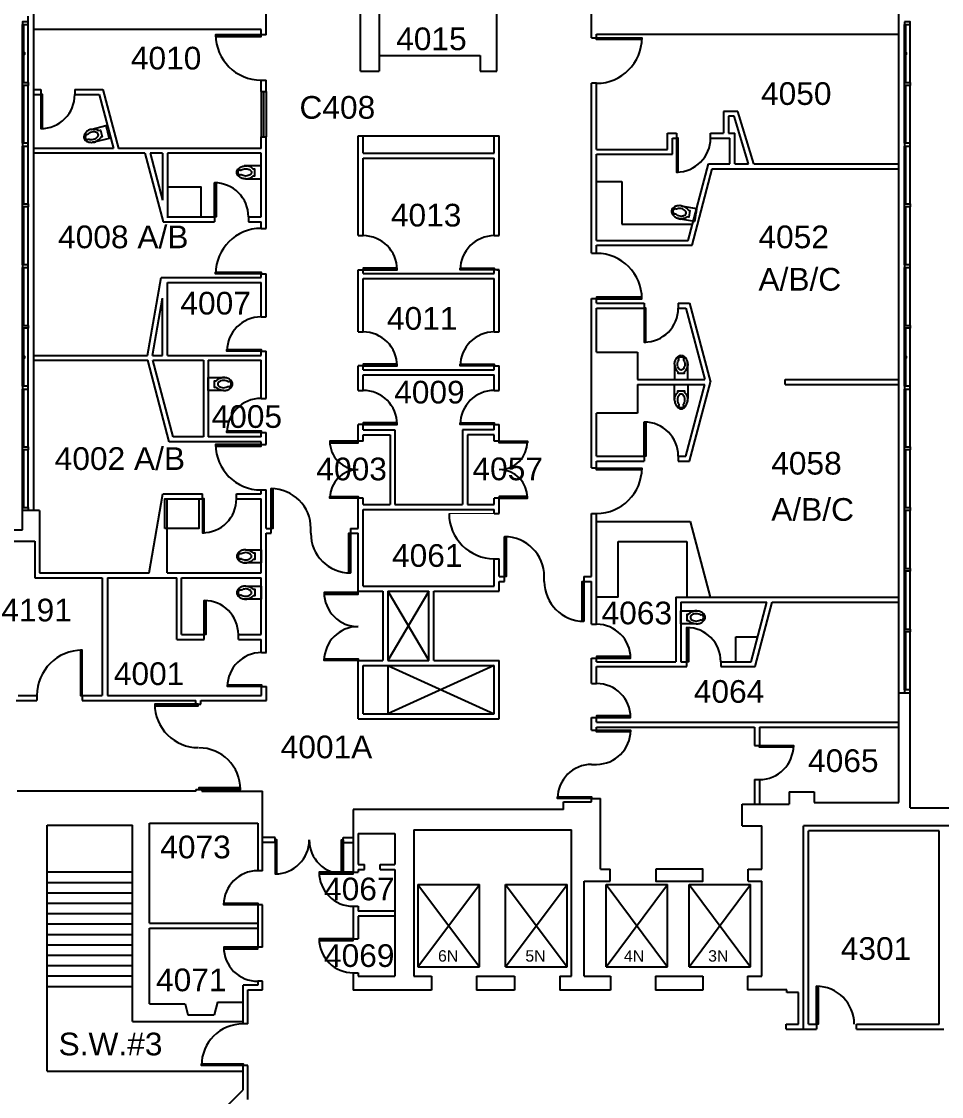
# Model space of a CAD drawing. Header units: inches. Extents: x -1050 to 5570, y -48 to 4302.
# Drawn here: x 2356 to 3330, y 2042 to 3179 of the extents above; entities that cross this region are included whole.
import ezdxf

# ---------------------------------------------------------------- set-up
doc = ezdxf.new("R2010")
doc.units = ezdxf.units.IN
doc.header["$LTSCALE"] = 98
doc.header["$MEASUREMENT"] = 0
doc.layers.get('0').update_dxf_attribs({"linetype": 'CONTINUOUS'})
for name, color, linetype in [('A-ANNO-ROOM', 4, 'CONTINUOUS'), ('A-ANNO-TEXT', 4, 'CONTINUOUS'), ('A-DOOR', 2, 'CONTINUOUS'), ('A-FLOR-CASE', 3, 'CONTINUOUS'), ('A-FLOR-EVTR', 1, 'CONTINUOUS'), ('A-FLOR-PFIX', 2, 'CONTINUOUS'), ('A-FLOR-STRS', 2, 'CONTINUOUS'), ('A-GLAZ', 2, 'CONTINUOUS'), ('A-GLAZ-SILL', 1, 'CONTINUOUS'), ('A-SHAFT', 1, 'CONTINUOUS'), ('A-WALL-FULL', 6, 'CONTINUOUS')]:
    doc.layers.add(name, color=color, linetype=linetype)
doc.styles.add('Arial', font='arial.ttf')

# ---------------------------------------------------------------- blocks, each defined once
blk = doc.blocks.new('WC')
for p, q in [((21.068753, -2.504894), (21.068753, -2.504894)), ((23.831759, -3.603083), (23.831759, -3.603083))]:
    blk.add_line(p, q)
for points in [[(16.399601, -6.93083, -0.022673), (14.875, -7), (0, -7), (0, -3.020761), (0, 0), (0, 3.020761), (0, 7), (14.875, 7)], [(16.211212, -6.937926, -0.074934), (12.562014, -6.387938, -0.085426), (9.670474, -4.920528, -0.066386), (8.264603, -3.550098), (6.711212, -3.550098), (6.711212, 3.449902), (8.264603, 3.449902, -0.066386), (9.670474, 4.820333, -0.085426), (12.562014, 6.287743, -0.111314), (17.991061, 6.709134)], [(23.722377, 3.991504, -0.562484), (23.529526, 3.158962), (21.300368, 2.424162, -0.238976), (20.853364, 2.492058, 0.08035), (18.976205, 3.421006, 0.074934), (16.211212, 3.837731, 0.074934), (13.446218, 3.421006, 0.085426), (11.462194, 2.414145, 0.066386), (10.624271, 1.597345, 0.330534), (10.624271, -1.69754, 0.066386), (11.462194, -2.51434, 0.085426), (13.446218, -3.521201, 0.074934), (16.211212, -3.937926, 0.074934), (18.976205, -3.521201, 0.08035), (20.853364, -2.592253, -0.238976), (21.300368, -2.524357), (23.503493, -3.250575, -0.549653), (23.710095, -4.069149)], [(25.75, 0, 0.143932), (25.015482, 2.498761, 0.107177), (22.564786, 4.949747, 0.077997), (19.212481, 6.431696, 0.065232), (14.875, 7)], [(24.25, 0, 0.143932), (23.754089, 1.687041, 0.059203), (22.750942, 2.902316)], [(22.67201, -2.976493, 0.063273), (23.754089, -1.687041, 0.143932), (24.25, 0)], [(23.748064, -4.023967, 0.06085), (25.015482, -2.498761, 0.143932), (25.75, 0)]]:
    blk.add_lwpolyline(points, format="xyb")
for centre, radius, start, end in [((16.211212, 5.443363), 12.38129, 270, 287.141641), ((17.043143, 2.746106), 9.558648, 287.141641, 306.672481), ((18.316811, 1.035634), 7.426057, 306.672481, 316.574161)]:
    blk.add_arc(centre, radius, start, end)
blk = doc.blocks.new('D4')
at = {"layer": 'A-DOOR', "const_width": 1}
blk.add_lwpolyline([(47.88, 0), (47.88, 47.88)], dxfattribs=at)
at = {"layer": 'A-DOOR'}
blk.add_arc((47.88, 0), 47.88, 90, 180, dxfattribs=at)
blk = doc.blocks.new('*U127')
for p, q in [((0, 0), (0, 0)), ((36, 0), (36, 0))]:
    blk.add_line(p, q)
blk.add_lwpolyline([(0, 0), (0, -36), (1.75, -36), (1.75, 0)], close=True)
blk.add_arc((0, 0), 36, 270, 0)
blk = doc.blocks.new('*U119')
for p, q in [((0, 0), (0, 0)), ((-36, 0), (-36, 0))]:
    blk.add_line(p, q)
blk.add_lwpolyline([(0, 0), (0, -36), (-1.75, -36), (-1.75, 0)], close=True)
blk.add_arc((0, 0), 36, 180, 270)
blk = doc.blocks.new('*U128')
for p, q in [((0, 0), (0, 0)), ((-44, 0), (-44, 0))]:
    blk.add_line(p, q)
blk.add_lwpolyline([(0, 0), (0, -44), (-1.75, -44), (-1.75, 0)], close=True)
blk.add_arc((0, 0), 44, 180, 270)
blk = doc.blocks.new('*U155')
for p, q in [((0, 0), (0, 0)), ((-44, 0), (-44, 0))]:
    blk.add_line(p, q)
blk.add_lwpolyline([(0, 0), (0, 44), (-1.75, 44), (-1.75, 0)], close=True)
blk.add_arc((0, 0), 44, 90, 180)
blk = doc.blocks.new('*U156')
for p, q in [((0, 0), (0, 0)), ((46, 0), (46, 0))]:
    blk.add_line(p, q)
blk.add_lwpolyline([(0, 0), (0, -46), (1.75, -46), (1.75, 0)], close=True)
blk.add_arc((0, 0), 46, 270, 0)
blk = doc.blocks.new('*U157')
for p, q in [((0, 0), (0, 0)), ((-40, 0), (-40, 0))]:
    blk.add_line(p, q)
blk.add_lwpolyline([(0, 0), (0, -40), (-1.75, -40), (-1.75, 0)], close=True)
blk.add_arc((0, 0), 40, 180, 270)
blk = doc.blocks.new('*U159')
for p, q in [((0, 0), (0, 0)), ((-48, 0), (-48, 0))]:
    blk.add_line(p, q)
blk.add_lwpolyline([(0, 0), (0, 48), (-1.75, 48), (-1.75, 0)], close=True)
blk.add_arc((0, 0), 48, 90, 180)
blk = doc.blocks.new('*U158')
for p, q in [((0, 0), (0, 0)), ((-36, 0), (-36, 0))]:
    blk.add_line(p, q)
blk.add_lwpolyline([(0, 0), (0, -36), (-1.75, -36), (-1.75, 0)], close=True)
blk.add_arc((0, 0), 36, 180, 270)
blk = doc.blocks.new('*U160')
for p, q in [((0, 0), (0, 0)), ((36, 0), (36, 0))]:
    blk.add_line(p, q)
blk.add_lwpolyline([(0, 0), (0, 36), (1.75, 36), (1.75, 0)], close=True)
blk.add_arc((0, 0), 36, 0, 90)
blk = doc.blocks.new('*U25')
for p, q in [((0, 0), (0, 0)), ((-42, 0), (-42, 0))]:
    blk.add_line(p, q)
blk.add_lwpolyline([(0, 0), (0, -42), (-1.75, -42), (-1.75, 0)], close=True)
blk.add_arc((0, 0), 42, 180, 270)
blk = doc.blocks.new('*U26')
for p, q in [((0, 0), (0, 0)), ((42, 0), (42, 0))]:
    blk.add_line(p, q)
blk.add_lwpolyline([(0, 0), (0, 42), (1.75, 42), (1.75, 0)], close=True)
blk.add_arc((0, 0), 42, 0, 90)
blk = doc.blocks.new('*U27')
for p, q in [((0, 0), (0, 0)), ((36, 0), (36, 0))]:
    blk.add_line(p, q)
blk.add_lwpolyline([(0, 0), (0, -36), (1.75, -36), (1.75, 0)], close=True)
blk.add_arc((0, 0), 36, 270, 0)
blk = doc.blocks.new('*U28')
for p, q in [((0, 0), (0, 0)), ((-36, 0), (-36, 0))]:
    blk.add_line(p, q)
blk.add_lwpolyline([(0, 0), (0, -36), (-1.75, -36), (-1.75, 0)], close=True)
blk.add_arc((0, 0), 36, 180, 270)
blk = doc.blocks.new('*U29')
for p, q in [((0, 0), (0, 0)), ((-48, 0), (-48, 0))]:
    blk.add_line(p, q)
blk.add_lwpolyline([(0, 0), (0, -48), (-1.75, -48), (-1.75, 0)], close=True)
blk.add_arc((0, 0), 48, 180, 270)
blk = doc.blocks.new('*U30')
for p, q in [((0, 0), (0, 0)), ((-36, 0), (-36, 0))]:
    blk.add_line(p, q)
blk.add_lwpolyline([(0, 0), (0, 36), (-1.75, 36), (-1.75, 0)], close=True)
blk.add_arc((0, 0), 36, 90, 180)
blk = doc.blocks.new('*U31')
for p, q in [((0, 0), (0, 0)), ((48, 0), (48, 0))]:
    blk.add_line(p, q)
blk.add_lwpolyline([(0, 0), (0, -48), (1.75, -48), (1.75, 0)], close=True)
blk.add_arc((0, 0), 48, 270, 0)
blk = doc.blocks.new('*U32')
for p, q in [((0, 0), (0, 0)), ((-48, 0), (-48, 0))]:
    blk.add_line(p, q)
blk.add_lwpolyline([(0, 0), (0, -48), (-1.75, -48), (-1.75, 0)], close=True)
blk.add_arc((0, 0), 48, 180, 270)
blk = doc.blocks.new('*U41')
for p, q in [((0, 0), (0, 0)), ((-48, 0), (-48, 0))]:
    blk.add_line(p, q)
blk.add_lwpolyline([(0, 0), (0, 48), (-1.75, 48), (-1.75, 0)], close=True)
blk.add_arc((0, 0), 48, 90, 180)
blk = doc.blocks.new('*U40')
for p, q in [((0, 0), (0, 0)), ((48, 0), (48, 0))]:
    blk.add_line(p, q)
blk.add_lwpolyline([(0, 0), (0, 48), (1.75, 48), (1.75, 0)], close=True)
blk.add_arc((0, 0), 48, 0, 90)
blk = doc.blocks.new('*U42')
for p, q in [((0, 0), (0, 0)), ((-36, 0), (-36, 0))]:
    blk.add_line(p, q)
blk.add_lwpolyline([(0, 0), (0, 36), (-1.75, 36), (-1.75, 0)], close=True)
blk.add_arc((0, 0), 36, 90, 180)
blk = doc.blocks.new('*U38')
for p, q in [((0, 0), (0, 0)), ((-36, 0), (-36, 0))]:
    blk.add_line(p, q)
blk.add_lwpolyline([(0, 0), (0, -36), (-1.75, -36), (-1.75, 0)], close=True)
blk.add_arc((0, 0), 36, 180, 270)
blk = doc.blocks.new('*U43')
for p, q in [((0, 0), (0, 0)), ((36, 0), (36, 0))]:
    blk.add_line(p, q)
blk.add_lwpolyline([(0, 0), (0, -36), (1.75, -36), (1.75, 0)], close=True)
blk.add_arc((0, 0), 36, 270, 0)
blk = doc.blocks.new('*U44')
for p, q in [((0, 0), (0, 0)), ((-30, 0), (-30, 0))]:
    blk.add_line(p, q)
blk.add_lwpolyline([(0, 0), (0, -30), (-1.75, -30), (-1.75, 0)], close=True)
blk.add_arc((0, 0), 30, 180, 270)
blk = doc.blocks.new('*U45')
for p, q in [((0, 0), (0, 0)), ((30, 0), (30, 0))]:
    blk.add_line(p, q)
blk.add_lwpolyline([(0, 0), (0, -30), (1.75, -30), (1.75, 0)], close=True)
blk.add_arc((0, 0), 30, 270, 0)
blk = doc.blocks.new('*U123')
for p, q in [((0, 0), (0, 0)), ((-30, 0), (-30, 0))]:
    blk.add_line(p, q)
blk.add_lwpolyline([(0, 0), (0, 30), (-1.75, 30), (-1.75, 0)], close=True)
blk.add_arc((0, 0), 30, 90, 180)
blk = doc.blocks.new('*U124')
for p, q in [((0, 0), (0, 0)), ((30, 0), (30, 0))]:
    blk.add_line(p, q)
blk.add_lwpolyline([(0, 0), (0, 30), (1.75, 30), (1.75, 0)], close=True)
blk.add_arc((0, 0), 30, 0, 90)

msp = doc.modelspace()

# ---------------------------------------------------------------- linework, layer by layer
at = {"layer": 'A-DOOR'}
for p, q in [((2662.6, 2638.1), (2662.6, 2643.3)), ((2909.6, 2587.1), (2909.6, 2592.4)), ((2959.7, 2393.7), (2964.9, 2393.7))]:
    msp.add_line(p, q, dxfattribs=at)
at = {"layer": 'A-FLOR-CASE'}
for p, q in [((2715.3, 3127), (2715.3, 3247.3)), ((2734.8, 3247.3), (2734.8, 3127)), ((2859.3, 3127), (2859.3, 3247.3)), ((2734.8, 3143.5), (2841.9, 3143.5)), ((2841.9, 3143.5), (2841.9, 3127)), ((2715.3, 3127), (2734.8, 3127)), ((2841.9, 3127), (2859.3, 3127)), ((2717.9, 3058.4), (2856.7, 3058.4)), ((2964.8, 2650.7), (3063.9, 2650.7)), ((3063.9, 2650.7), (3085.1, 2570.5)), ((2987.7, 2570.5), (2987.7, 2629.5)), ((2987.7, 2629.5), (3060.4, 2629.5)), ((3060.4, 2629.5), (3060.4, 2570.5)), ((2987.7, 2570.5), (2964.9, 2570.5))]:
    msp.add_line(p, q, dxfattribs=at)
at = {"layer": 'A-FLOR-EVTR'}
for p, q in [((2775.7, 2179.7), (2841.2, 2266.7)), ((2775.7, 2266.7), (2841.2, 2179.7)), ((2775.7, 2266.7), (2775.7, 2179.7)), ((2775.7, 2266.7), (2841.2, 2266.7)), ((2841.2, 2179.7), (2841.2, 2266.7)), ((2868.4, 2179.7), (2933.9, 2266.7)), ((2868.4, 2266.7), (2933.9, 2179.7)), ((2868.4, 2179.7), (2868.4, 2266.7)), ((2868.4, 2266.7), (2933.9, 2266.7)), ((2933.9, 2179.7), (2933.9, 2266.7)), ((2975.1, 2179.7), (3040, 2266.7)), ((2975.1, 2266.7), (3040, 2179.7)), ((2975.1, 2266.7), (3040, 2266.7)), ((2975.1, 2179.7), (2975.1, 2266.7)), ((3040, 2179.7), (3040, 2266.7)), ((3062.8, 2179.7), (3127.7, 2266.7)), ((3062.8, 2266.7), (3127.7, 2179.7)), ((3062.8, 2266.7), (3127.7, 2266.7)), ((3062.8, 2179.7), (3062.8, 2266.7)), ((3127.7, 2179.7), (3127.7, 2266.7)), ((2775.7, 2179.7), (2841.2, 2179.7)), ((2868.4, 2179.7), (2933.9, 2179.7)), ((2975.1, 2179.7), (3040, 2179.7)), ((3062.8, 2179.7), (3127.7, 2179.7))]:
    msp.add_line(p, q, dxfattribs=at)
at = {"layer": 'A-FLOR-PFIX'}
for p, q in [((3112.4, 2502.3), (3112.4, 2528.6)), ((3112.4, 2528.6), (3135.5, 2528.6))]:
    msp.add_line(p, q, dxfattribs=at)
for points in [[(2510.9, 3004.1), (2510.9, 2972.8), (2546.6, 2972.8), (2546.6, 3004.1)], [(2508.3, 2643.3), (2508.3, 2674.6), (2544, 2674.6), (2544, 2643.3)]]:
    msp.add_lwpolyline(points, close=True, dxfattribs=at)
at = {"layer": 'A-FLOR-STRS'}
for p, q in [((2383.7, 2279.9), (2474, 2279.9)), ((2383.7, 2268.9), (2474, 2268.9)), ((2383.7, 2257.9), (2474, 2257.9)), ((2383.7, 2246.9), (2474, 2246.9)), ((2383.7, 2235.9), (2474, 2235.9)), ((2383.7, 2224.9), (2474, 2224.9)), ((2383.7, 2213.9), (2474, 2213.9)), ((2383.7, 2202.9), (2474, 2202.9)), ((2383.7, 2191.9), (2474, 2191.9)), ((2383.7, 2180.9), (2474, 2180.9)), ((2383.7, 2169.9), (2474, 2169.9)), ((2383.7, 2158.9), (2474, 2158.9))]:
    msp.add_line(p, q, dxfattribs=at)
at = {"layer": 'A-GLAZ'}
for p, q in [((2357.6, 3114.9), (2357.6, 3176.2)), ((2359.1, 3114.9), (2359.1, 3176.2)), ((2363.6, 3114.9), (2363.6, 3176.2)), ((3290.6, 3114.9), (3290.6, 3176.2)), ((3292.1, 3114.9), (3292.1, 3176.2)), ((3296.6, 3114.9), (3296.6, 3176.2)), ((2357.6, 3050.7), (2357.6, 3111.9)), ((2359.1, 3050.7), (2359.1, 3111.9)), ((2363.6, 3050.7), (2363.6, 3111.9)), ((2609.9, 3105.3), (2609.9, 3057.3)), ((2612.6, 3105.3), (2612.6, 3057.3)), ((2615.2, 3105.3), (2615.2, 3057.3)), ((3290.6, 3050.7), (3290.6, 3111.9)), ((3292.1, 3050.7), (3292.1, 3111.9)), ((3296.6, 3050.7), (3296.6, 3111.9)), ((2357.6, 2986.4), (2357.6, 3047.7)), ((2359.1, 2986.4), (2359.1, 3047.7)), ((2363.6, 2986.4), (2363.6, 3047.7)), ((3290.6, 2986.4), (3290.6, 3047.7)), ((3292.1, 2986.4), (3292.1, 3047.7)), ((3296.6, 2986.4), (3296.6, 3047.7)), ((2357.6, 2922.2), (2357.6, 2983.4)), ((2359.1, 2922.2), (2359.1, 2983.4)), ((2363.6, 2922.2), (2363.6, 2983.4)), ((3290.6, 2922.2), (3290.6, 2983.4)), ((3292.1, 2922.2), (3292.1, 2983.4)), ((3296.6, 2922.2), (3296.6, 2983.4)), ((2357.6, 2857.9), (2357.6, 2919.2)), ((2359.1, 2857.9), (2359.1, 2919.2)), ((2363.6, 2857.9), (2363.6, 2919.2)), ((3290.6, 2857.9), (3290.6, 2919.2)), ((3292.1, 2857.9), (3292.1, 2919.2)), ((3296.6, 2857.9), (3296.6, 2919.2)), ((2357.6, 2793.7), (2357.6, 2854.9)), ((2359.1, 2793.7), (2359.1, 2854.9)), ((2363.6, 2793.7), (2363.6, 2854.9)), ((3290.6, 2793.7), (3290.6, 2854.9)), ((3292.1, 2793.7), (3292.1, 2854.9)), ((3296.6, 2793.7), (3296.6, 2854.9)), ((2357.6, 2729.4), (2357.6, 2790.7)), ((2359.1, 2729.4), (2359.1, 2790.7)), ((2363.6, 2729.4), (2363.6, 2790.7)), ((3290.6, 2729.4), (3290.6, 2790.7)), ((3292.1, 2729.4), (3292.1, 2790.7)), ((3296.6, 2729.4), (3296.6, 2790.7)), ((2357.6, 2665.2), (2357.6, 2726.4)), ((2359.1, 2665.2), (2359.1, 2726.4)), ((2363.6, 2665.2), (2363.6, 2726.4)), ((3290.6, 2665.2), (3290.6, 2726.4)), ((3292.1, 2665.2), (3292.1, 2726.4)), ((3296.6, 2665.2), (3296.6, 2726.4)), ((3290.6, 2600.9), (3290.6, 2662.2)), ((3292.1, 2600.9), (3292.1, 2662.2)), ((3296.6, 2600.9), (3296.6, 2662.2)), ((3290.6, 2536.7), (3290.6, 2597.9)), ((3292.1, 2536.7), (3292.1, 2597.9)), ((3296.6, 2536.7), (3296.6, 2597.9)), ((3290.6, 2472.4), (3290.6, 2533.7)), ((3292.1, 2472.4), (3292.1, 2533.7)), ((3296.6, 2472.4), (3296.6, 2533.7))]:
    msp.add_line(p, q, dxfattribs=at)
at = {"layer": 'A-GLAZ-SILL'}
for p, q in [((2369.6, 2662.2), (2369.6, 3956.2)), ((3284.6, 2469.4), (3284.6, 3956.2))]:
    msp.add_line(p, q, dxfattribs=at)
at = {"layer": 'A-SHAFT'}
for p, q in [((2787.3, 2576.9), (2744.1, 2503.4)), ((2744.1, 2576.9), (2787.3, 2503.4)), ((2744.1, 2498.1), (2856.7, 2447.1)), ((2856.7, 2498.1), (2744.1, 2447.1))]:
    msp.add_line(p, q, dxfattribs=at)
at = {"layer": 'A-WALL-FULL'}
for p, q in [((2615.2, 3165.4), (2615.2, 3195.9)), ((2959.7, 3162.1), (2959.7, 3196.6)), ((2609.9, 3170.9), (2369.6, 3170.9)), ((2609.9, 3165.4), (2609.9, 3170.9)), ((2615.2, 3165.4), (2609.9, 3165.4)), ((2959.7, 3162.1), (2964.9, 3162.1)), ((2964.9, 3165.9), (3284.6, 3165.9)), ((2964.9, 3162.1), (2964.9, 3165.9)), ((2609.9, 3117.4), (2615.2, 3117.4)), ((2609.9, 3105.3), (2609.9, 3117.4)), ((2615.2, 3105.3), (2615.2, 3117.4)), ((2369.6, 3107.5), (2376.9, 3107.5)), ((2376.9, 3107.5), (2376.9, 3102.2)), ((2412.9, 3107.5), (2442.7, 3107.5)), ((2412.9, 3107.5), (2412.9, 3102.2)), ((2442.7, 3107.5), (2459.1, 3045.2)), ((2609.9, 3105.3), (2615.2, 3105.3)), ((2959.7, 2934.3), (2959.7, 3114.2)), ((2964.9, 3114.2), (2959.7, 3114.2)), ((2964.9, 3044.2), (2964.9, 3114.1)), ((2369.6, 3102.2), (2376.9, 3102.2)), ((2412.9, 3102.2), (2438.6, 3102.2)), ((2438.6, 3102.2), (2453.7, 3045.2)), ((3099.3, 3084.4), (3099.3, 3061.4)), ((3114.5, 3084.4), (3099.3, 3084.4)), ((3131.2, 3028.9), (3114.5, 3084.4)), ((3104.6, 3079.2), (3104.6, 3061.4)), ((3110.6, 3079.2), (3104.6, 3079.2)), ((3125.8, 3028.9), (3110.6, 3079.2)), ((3039.8, 3061.4), (3049.6, 3061.4)), ((3039.8, 3044.2), (3039.8, 3061.4)), ((3049.6, 3061.4), (3049.6, 3056.2)), ((3085.6, 3061.4), (3099.3, 3061.4)), ((3085.6, 3056.2), (3085.6, 3061.4)), ((3104.6, 3061.4), (3111.3, 3061.4)), ((3111.3, 3028.9), (3111.3, 3061.4)), ((2609.9, 3045.2), (2609.9, 3057.3)), ((2609.9, 3057.3), (2615.2, 3057.3)), ((2615.2, 2960.6), (2615.2, 3057.3)), ((2712.7, 3058.4), (2717.9, 3058.4)), ((2712.7, 2952.9), (2712.7, 3058.4)), ((2717.9, 3040), (2717.9, 3058.4)), ((2856.7, 3058.4), (2861.9, 3058.4)), ((2856.7, 3040), (2856.7, 3058.4)), ((2861.9, 2952.9), (2861.9, 3058.4)), ((3045.1, 3056.2), (3049.6, 3056.2)), ((3045.1, 3039), (3045.1, 3056.2)), ((3085.6, 3056.2), (3106, 3056.2)), ((3106, 3028.9), (3106, 3056.2)), ((2453.7, 3045.2), (2369.6, 3045.2)), ((2487.1, 3040), (2369.6, 3040)), ((2609.9, 3045.2), (2459.1, 3045.2)), ((2487.1, 3040), (2506.2, 2967.6)), ((2492.5, 3040), (2505.6, 2990.4)), ((2505.6, 3040), (2492.5, 3040)), ((2505.6, 3040), (2505.6, 2990.4)), ((2609.9, 3040), (2510.9, 3040)), ((2510.9, 3040), (2510.9, 2972.8)), ((2609.9, 2972.8), (2609.9, 3040)), ((2717.9, 3040), (2856.7, 3040)), ((2964.9, 3044.2), (3039.8, 3044.2)), ((2964.9, 3039), (3045.1, 3039)), ((2964.9, 2947.9), (2964.9, 3039)), ((2717.9, 3034.7), (2856.7, 3034.7)), ((2717.9, 2952.9), (2717.9, 3034.7)), ((2856.7, 2952.9), (2856.7, 3034.7)), ((3061.9, 2947.9), (3083.3, 3028.9)), ((3083.3, 3028.9), (3106, 3028.9)), ((3111.3, 3028.9), (3125.8, 3028.9)), ((3131.2, 3028.9), (3284.6, 3028.9)), ((3065.9, 2942.7), (3087.3, 3023.6)), ((3087.3, 3023.6), (3284.6, 3023.6)), ((2964.9, 3010.2), (2991.6, 3010.2)), ((2991.6, 3010.2), (2991.6, 2964.9)), ((2510.3, 2972.8), (2560.6, 2972.8)), ((2560.6, 2972.8), (2560.6, 2967.6)), ((2596.6, 2972.8), (2609.9, 2972.8)), ((2596.6, 2972.8), (2596.6, 2967.6)), ((2506.2, 2967.6), (2560.6, 2967.6)), ((2596.6, 2967.6), (2609.9, 2967.6)), ((2609.9, 2960.6), (2609.9, 2967.6)), ((2609.9, 2960.6), (2615.2, 2960.6)), ((2991.6, 2964.9), (3066.4, 2964.9)), ((2712.7, 2952.9), (2717.9, 2952.9)), ((2856.7, 2952.9), (2861.9, 2952.9)), ((2964.9, 2947.9), (3061.9, 2947.9)), ((2959.7, 2934.3), (2964.9, 2934.3)), ((2964.9, 2942.7), (3065.9, 2942.7)), ((2964.9, 2934.3), (2964.9, 2942.7)), ((2609.9, 2912.6), (2615.2, 2912.6)), ((2609.9, 2908.6), (2609.9, 2912.6)), ((2615.2, 2866.9), (2615.2, 2912.6)), ((2712.7, 2851.1), (2712.7, 2916.9)), ((2712.7, 2916.9), (2717.9, 2916.9)), ((2717.9, 2912.9), (2717.9, 2916.9)), ((2717.9, 2912.9), (2856.7, 2912.9)), ((2861.9, 2916.9), (2856.7, 2916.9)), ((2856.7, 2912.9), (2856.7, 2916.9)), ((2859.3, 2916.9), (2861.9, 2916.9)), ((2861.9, 2851.1), (2861.9, 2916.9)), ((2489.9, 2826.3), (2504.1, 2908.6)), ((2504.1, 2908.6), (2609.9, 2908.6)), ((2510.9, 2826.3), (2510.9, 2903.4)), ((2510.9, 2903.4), (2609.9, 2903.4)), ((2609.9, 2866.9), (2609.9, 2903.4)), ((2717.9, 2907.6), (2856.7, 2907.6)), ((2717.9, 2851.1), (2717.9, 2907.6)), ((2856.7, 2851.1), (2856.7, 2907.6)), ((2495.2, 2826.3), (2505.6, 2886.9)), ((2505.6, 2826.3), (2505.6, 2886.9)), ((2959.7, 2886.3), (2964.9, 2886.3)), ((2959.7, 2707.2), (2959.7, 2886.3)), ((2964.9, 2881.6), (2964.9, 2886.3)), ((2964.9, 2881.6), (3015.4, 2881.6)), ((3015.4, 2881.6), (3015.4, 2876.3)), ((3051.4, 2881.6), (3051.4, 2876.3)), ((3051.4, 2881.6), (3063.4, 2881.6)), ((3063.4, 2881.6), (3085.5, 2798)), ((2609.9, 2866.9), (2615.2, 2866.9)), ((2964.9, 2876.3), (3015.4, 2876.3)), ((2964.9, 2829.7), (2964.9, 2876.3)), ((3051.4, 2876.3), (3059.4, 2876.3)), ((3059.4, 2876.3), (3079.4, 2800.6)), ((2712.7, 2851.1), (2717.9, 2851.1)), ((2856.7, 2851.1), (2861.9, 2851.1)), ((2369.6, 2826.3), (2489.9, 2826.3)), ((2369.6, 2821.1), (2490, 2821.1)), ((2512.8, 2734.9), (2490, 2821.1)), ((2495.2, 2826.3), (2505.6, 2826.3)), ((2516.9, 2740.2), (2495.5, 2821.1)), ((2495.5, 2821.1), (2548.9, 2821.1)), ((2510.9, 2826.3), (2609.9, 2826.3)), ((2548.9, 2821.1), (2548.9, 2740.2)), ((2554.1, 2821.1), (2554.1, 2740.2)), ((2554.1, 2821.1), (2609.9, 2821.1)), ((2609.9, 2830.9), (2615.2, 2830.9)), ((2609.9, 2826.3), (2609.9, 2830.9)), ((2609.9, 2780.8), (2609.9, 2821.1)), ((2615.2, 2780.8), (2615.2, 2830.9)), ((2964.9, 2829.7), (3008.2, 2829.7)), ((3008.2, 2829.7), (3008.2, 2800.6)), ((2712.7, 2789.3), (2712.7, 2815.1)), ((2717.9, 2815.1), (2712.7, 2815.1)), ((2717.9, 2811.1), (2717.9, 2815.1)), ((2717.9, 2811.1), (2856.7, 2811.1)), ((2856.7, 2815.1), (2861.9, 2815.1)), ((2856.7, 2811.1), (2856.7, 2815.1)), ((2861.9, 2789.3), (2861.9, 2815.1)), ((2717.9, 2789.3), (2717.9, 2805.8)), ((2717.9, 2805.8), (2856.7, 2805.8)), ((2856.7, 2789.3), (2856.7, 2805.8)), ((3008.2, 2800.6), (3079.4, 2800.6)), ((3063.4, 2714.4), (3085.5, 2798)), ((3164.6, 2800.6), (3284.6, 2800.6)), ((3164.6, 2795.4), (3164.6, 2800.6)), ((2712.7, 2789.3), (2717.9, 2789.3)), ((2856.7, 2789.3), (2861.9, 2789.3)), ((3008.2, 2795.4), (3008.2, 2765.2)), ((3008.2, 2795.4), (3079.4, 2795.4)), ((3059.4, 2719.7), (3079.4, 2795.4)), ((3164.6, 2795.4), (3284.6, 2795.4)), ((2609.9, 2780.8), (2615.2, 2780.8)), ((3008.2, 2765.2), (2964.9, 2765.2)), ((2964.9, 2719.7), (2964.9, 2765.2)), ((2717.9, 2753.3), (2712.7, 2753.3)), ((2712.7, 2735.4), (2712.7, 2753.3)), ((2717.9, 2747.5), (2717.9, 2753.3)), ((2856.7, 2753.3), (2861.9, 2753.3)), ((2856.7, 2747.5), (2856.7, 2753.3)), ((2861.9, 2735.4), (2861.9, 2753.3)), ((2609.9, 2744.8), (2615.2, 2744.8)), ((2609.9, 2740.2), (2609.9, 2744.8)), ((2615.2, 2731.9), (2615.2, 2744.8)), ((2717.9, 2747.5), (2751.6, 2747.5)), ((2717.9, 2742.3), (2746.4, 2742.3)), ((2717.9, 2735.4), (2717.9, 2742.3)), ((2746.4, 2742.3), (2746.4, 2668.5)), ((2751.6, 2747.5), (2751.6, 2668.5)), ((2856.7, 2747.5), (2823, 2747.5)), ((2823, 2747.5), (2823, 2668.5)), ((2856.7, 2742.3), (2828.2, 2742.3)), ((2828.2, 2742.3), (2828.2, 2668.5)), ((2856.7, 2735.4), (2856.7, 2742.3)), ((2609.9, 2734.9), (2512.8, 2734.9)), ((2548.9, 2740.2), (2516.9, 2740.2)), ((2609.9, 2740.2), (2554.1, 2740.2)), ((2609.9, 2731.9), (2609.9, 2734.9)), ((2609.9, 2731.9), (2615.2, 2731.9)), ((2717.9, 2735.4), (2712.7, 2735.4)), ((2861.9, 2735.4), (2856.7, 2735.4)), ((2964.9, 2719.7), (3015.4, 2719.7)), ((3015.4, 2719.7), (3015.4, 2714.4)), ((3051.4, 2719.7), (3051.4, 2714.4)), ((3051.4, 2719.7), (3059.4, 2719.7)), ((2959.7, 2707.2), (2964.9, 2707.2)), ((2964.9, 2714.4), (3015.4, 2714.4)), ((2964.9, 2707.2), (2964.9, 2714.4)), ((3051.4, 2714.4), (3063.4, 2714.4)), ((2609.9, 2683.9), (2615.2, 2683.9)), ((2609.9, 2679.8), (2609.9, 2683.9)), ((2615.2, 2643.3), (2615.2, 2683.9)), ((2491.6, 2596.2), (2506.1, 2679.8)), ((2506.1, 2679.8), (2547.9, 2679.8)), ((2510.5, 2596.2), (2510.5, 2674.6)), ((2510.5, 2674.6), (2547.9, 2674.6)), ((2547.9, 2674.6), (2547.9, 2679.8)), ((2583.9, 2679.8), (2609.9, 2679.8)), ((2583.9, 2674.6), (2583.9, 2679.8)), ((2583.9, 2674.6), (2609.9, 2674.6)), ((2609.9, 2596.2), (2609.9, 2674.6)), ((2712.7, 2643.3), (2712.7, 2675.4)), ((2717.9, 2675.4), (2712.7, 2675.4)), ((2717.9, 2668.5), (2717.9, 2675.4)), ((2856.7, 2668.5), (2856.7, 2675.4)), ((2861.9, 2675.4), (2856.7, 2675.4)), ((2861.9, 2659.2), (2861.9, 2675.4)), ((2357.6, 2641.7), (2357.6, 2665.2)), ((2375.7, 2662.2), (2375.7, 2596.2)), ((2717.9, 2668.5), (2746.4, 2668.5)), ((2717.9, 2663.3), (2856.7, 2663.3)), ((2717.9, 2582.1), (2717.9, 2663.3)), ((2751.6, 2668.5), (2823, 2668.5)), ((2828.2, 2668.5), (2856.7, 2668.5)), ((2856.7, 2659.2), (2856.7, 2663.3)), ((2856.7, 2659.2), (2861.9, 2659.2)), ((2959.7, 2659.2), (2964.9, 2659.2)), ((2959.7, 2592.4), (2959.7, 2659.2)), ((2964.9, 2541.9), (2964.9, 2659.2)), ((2142.7, 2641.7), (2357.6, 2641.7)), ((2615.2, 2643.3), (2620.6, 2643.3)), ((2615.2, 2511.9), (2615.2, 2638.1)), ((2615.2, 2638.1), (2620.6, 2638.1)), ((2620.6, 2638.1), (2620.6, 2643.3)), ((2704.6, 2643.3), (2712.7, 2643.3)), ((2704.6, 2643.3), (2704.6, 2638.1)), ((2704.6, 2638.1), (2712.7, 2638.1)), ((2712.7, 2576.9), (2712.7, 2638.1)), ((2302.2, 2629.7), (2370.5, 2629.7)), ((2370.5, 2629.7), (2370.5, 2591)), ((2856.7, 2582.1), (2856.7, 2611.2)), ((2856.7, 2611.2), (2861.9, 2611.2)), ((2861.9, 2592.4), (2861.9, 2611.2)), ((2375.7, 2596.2), (2491.6, 2596.2)), ((2510.5, 2596.2), (2609.9, 2596.2)), ((2370.5, 2591), (2442, 2591)), ((2442, 2591), (2442, 2466.5)), ((2447.3, 2591), (2447.3, 2466.5)), ((2447.3, 2591), (2520.7, 2591)), ((2520.7, 2525.7), (2520.7, 2591)), ((2525.9, 2531), (2525.9, 2591)), ((2525.9, 2591), (2609.9, 2591)), ((2609.9, 2531), (2609.9, 2591)), ((2717.9, 2582.1), (2856.7, 2582.1)), ((2861.9, 2592.4), (2867.6, 2592.4)), ((2861.9, 2587.1), (2867.6, 2587.1)), ((2861.9, 2576.9), (2861.9, 2587.1)), ((2867.6, 2587.1), (2867.6, 2592.4)), ((2951.6, 2592.4), (2959.7, 2592.4)), ((2951.6, 2592.4), (2951.6, 2587.1)), ((2951.6, 2587.1), (2959.7, 2587.1)), ((2959.7, 2541.9), (2959.7, 2587.1)), ((2712.7, 2576.9), (2738.9, 2576.9)), ((2738.9, 2576.9), (2738.9, 2503.4)), ((2744.1, 2576.9), (2744.1, 2503.4)), ((2744.1, 2576.9), (2787.3, 2576.9)), ((2787.3, 2503.4), (2787.3, 2576.9)), ((2792.6, 2503.4), (2792.6, 2576.9)), ((2792.6, 2576.9), (2861.9, 2576.9)), ((3048.9, 2570.5), (3048.9, 2502.3)), ((3048.9, 2570.5), (3284.6, 2570.5)), ((3054.1, 2565.3), (3054.1, 2502.3)), ((3054.1, 2565.3), (3145.2, 2565.3)), ((3128.5, 2502.3), (3145.2, 2565.3)), ((3132.6, 2497.1), (3150.6, 2565.3)), ((3150.6, 2565.3), (3284.6, 2565.3)), ((2959.7, 2541.9), (2964.9, 2541.9)), ((2520.7, 2525.7), (2549.9, 2525.7)), ((2525.9, 2531), (2549.9, 2531)), ((2549.9, 2525.7), (2549.9, 2531)), ((2585.9, 2525.7), (2585.9, 2531)), ((2585.9, 2531), (2609.9, 2531)), ((2585.9, 2525.7), (2609.9, 2525.7)), ((2609.9, 2511.9), (2609.9, 2525.7)), ((2610.4, 2511.9), (2615.6, 2511.9)), ((2712.7, 2441.9), (2712.7, 2503.4)), ((2712.7, 2503.4), (2738.9, 2503.4)), ((2744.1, 2503.4), (2787.3, 2503.4)), ((2792.6, 2503.4), (2861.9, 2503.4)), ((2861.9, 2441.9), (2861.9, 2503.4)), ((2959.7, 2479.2), (2959.7, 2505.9)), ((2959.7, 2505.9), (2964.9, 2505.9)), ((2964.9, 2502.3), (2964.9, 2505.9)), ((2964.9, 2502.3), (3048.9, 2502.3)), ((3054.1, 2502.3), (3060.4, 2502.3)), ((3060.4, 2497.1), (3060.4, 2502.3)), ((3096.4, 2502.3), (3128.5, 2502.3)), ((3096.4, 2502.3), (3096.4, 2497.1)), ((2717.9, 2498.1), (2856.7, 2498.1)), ((2717.9, 2447.1), (2717.9, 2498.1)), ((2744.1, 2498.1), (2744.1, 2447.1)), ((2856.7, 2447.1), (2856.7, 2498.1)), ((2964.9, 2479.2), (2964.9, 2497.1)), ((2964.9, 2497.1), (3060.4, 2497.1)), ((3096.4, 2497.1), (3132.6, 2497.1)), ((2959.7, 2479.2), (2964.9, 2479.2)), ((2610.4, 2466.5), (2610.4, 2475.9)), ((2610.4, 2475.9), (2615.6, 2475.9)), ((2615.6, 2461.2), (2615.6, 2475.9)), ((3284.6, 2353.3), (3284.6, 2469.4)), ((3284.6, 2469.4), (3296.6, 2469.4)), ((3296.6, 2347.7), (3296.6, 2472.4)), ((2350.8, 2461.2), (2372.8, 2461.2)), ((2353, 2466.5), (2372.8, 2466.5)), ((2372.8, 2466.5), (2372.8, 2461.2)), ((2420.8, 2466.5), (2442, 2466.5)), ((2420.8, 2466.5), (2420.8, 2461.2)), ((2420.8, 2461.2), (2540.8, 2461.2)), ((2447.3, 2466.5), (2610.4, 2466.5)), ((2540.8, 2457.4), (2540.8, 2461.2)), ((2540.8, 2457.4), (2546.1, 2457.4)), ((2546.1, 2457.4), (2546.1, 2461.2)), ((2546.1, 2461.2), (2615.6, 2461.2)), ((2717.9, 2447.1), (2856.7, 2447.1)), ((2712.7, 2441.9), (2861.9, 2441.9)), ((2959.7, 2429.7), (2959.7, 2443.2)), ((2959.7, 2443.2), (2964.9, 2443.2)), ((2964.9, 2438.3), (2964.9, 2443.2)), ((2964.9, 2438.3), (3284.6, 2438.3)), ((2959.7, 2429.7), (2964.9, 2429.7)), ((2964.9, 2429.7), (2964.9, 2433)), ((2964.9, 2433), (3132, 2433)), ((3132, 2433), (3132, 2413.6)), ((3137.3, 2433), (3137.3, 2413.6)), ((3137.3, 2433), (3284.6, 2433)), ((3132, 2413.6), (3137.3, 2413.6)), ((3132, 2377.6), (3132, 2351.5)), ((3132, 2377.6), (3137.3, 2377.6)), ((3137.3, 2377.6), (3137.3, 2351.5)), ((2540.8, 2365.2), (2351.8, 2365.2)), ((2540.8, 2367.2), (2547.3, 2367.2)), ((2540.8, 2367.2), (2540.8, 2365.2)), ((2547.3, 2367.2), (2547.3, 2365.2)), ((2547.3, 2365.2), (2611.4, 2365.2)), ((2611.4, 2281.2), (2611.4, 2365.2)), ((2929.8, 2345.9), (2929.8, 2353.9)), ((2929.8, 2353.9), (2959.7, 2353.9)), ((2959.7, 2353.9), (2959.7, 2357.7)), ((2959.7, 2357.7), (2969.1, 2357.7)), ((2969.1, 2283), (2969.1, 2357.7)), ((3168.8, 2364.8), (3195.3, 2364.8)), ((3168.8, 2364.8), (3168.8, 2351.5)), ((3195.3, 2364.8), (3195.3, 2353.3)), ((2929.8, 2345.9), (2707.4, 2345.9)), ((2707.4, 2345.9), (2707.4, 2279.6)), ((3118.9, 2328.7), (3118.9, 2351.5)), ((3118.9, 2351.5), (3168.8, 2351.5)), ((3195.3, 2353.3), (3284.6, 2353.3)), ((3296.6, 2347.7), (3439, 2347.7)), ((2492, 2331.5), (2606.4, 2331.5)), ((2492, 2225.7), (2492, 2331.5)), ((2606.4, 2331.5), (2606.4, 2281.2)), ((2383.7, 2069.1), (2383.7, 2329.2)), ((2383.7, 2329.2), (2474, 2329.2)), ((2474, 2121.8), (2474, 2329.2)), ((2712.7, 2320.7), (2712.7, 2287.7)), ((2712.7, 2320.7), (2751.6, 2320.7)), ((2751.6, 2320.7), (2751.6, 2287.7)), ((2771.6, 2324.3), (2771.6, 2169.7)), ((2771.6, 2324.3), (2938.4, 2324.3)), ((2938.4, 2169.7), (2938.4, 2324.3)), ((3118.9, 2328.7), (3139.7, 2328.7)), ((3139.7, 2283), (3139.7, 2328.7)), ((3183.7, 2113.7), (3183.7, 2328.6)), ((3374.5, 2328.6), (3183.7, 2328.6)), ((3189, 2119), (3189, 2323.4)), ((3327.3, 2323.4), (3189, 2323.4)), ((3327.3, 2119), (3327.3, 2323.4)), ((2624.9, 2316.5), (2611.4, 2316.5)), ((2624.9, 2311.2), (2611.4, 2311.2)), ((2624.9, 2311.2), (2624.9, 2316.5)), ((2696.9, 2311.2), (2696.9, 2316.5)), ((2696.9, 2316.5), (2707.4, 2316.5)), ((2696.9, 2311.2), (2707.4, 2311.2)), ((2712.7, 2287.7), (2719.4, 2287.7)), ((2719.4, 2282.4), (2719.4, 2287.7)), ((2735.9, 2287.7), (2751.6, 2287.7)), ((2735.9, 2282.4), (2735.9, 2287.7)), ((2611.4, 2281.2), (2606.4, 2281.2)), ((2707.4, 2279.6), (2712.7, 2279.6)), ((2712.7, 2282.4), (2719.4, 2282.4)), ((2712.7, 2282.4), (2712.7, 2279.6)), ((2735.9, 2282.4), (2751.6, 2282.4)), ((2751.6, 2282.4), (2751.6, 2169.7)), ((2969.1, 2283), (2979.3, 2283)), ((2979.3, 2270.1), (2979.3, 2283)), ((3125.3, 2270.1), (3125.3, 2283)), ((3125.3, 2283), (3139.7, 2283)), ((2951.7, 2169.7), (2951.7, 2270.1)), ((2951.7, 2270.1), (2979.3, 2270.1)), ((3125.3, 2270.1), (3139.7, 2270.1)), ((3139.7, 2169.7), (3139.7, 2270.1)), ((2606.4, 2245.2), (2606.4, 2200.2)), ((2611.4, 2245.2), (2606.4, 2245.2)), ((2611.4, 2200.2), (2611.4, 2245.2)), ((2707.4, 2243.6), (2707.4, 2209.3)), ((2707.4, 2243.6), (2712.7, 2243.6)), ((2712.7, 2243.6), (2712.7, 2238.4)), ((2751.6, 2238.4), (2712.7, 2238.4)), ((2751.6, 2233.2), (2712.7, 2233.2)), ((2712.7, 2233.2), (2712.7, 2209.3)), ((2492, 2225.7), (2606.4, 2225.7)), ((2492, 2140.3), (2492, 2220.4)), ((2492, 2220.4), (2606.4, 2220.4)), ((2707.4, 2209.3), (2712.7, 2209.3)), ((2611.4, 2200.2), (2606.4, 2200.2)), ((2707.4, 2173.3), (2707.4, 2154.7)), ((2707.4, 2173.3), (2712.7, 2173.3)), ((2712.7, 2173.3), (2712.7, 2169.7)), ((2611.4, 2164.2), (2606.4, 2164.2)), ((2606.4, 2164.2), (2606.4, 2160.2)), ((2611.4, 2155.2), (2611.4, 2164.2)), ((2712.7, 2169.7), (2751.6, 2169.7)), ((2771.6, 2169.7), (2790.2, 2169.7)), ((2790.2, 2169.7), (2790.2, 2154.7)), ((2837.9, 2169.7), (2878.2, 2169.7)), ((2837.9, 2169.7), (2837.9, 2154.7)), ((2878.2, 2169.7), (2878.2, 2154.7)), ((2925.9, 2169.7), (2938.4, 2169.7)), ((2925.9, 2169.7), (2925.9, 2154.7)), ((2951.7, 2169.7), (2979.7, 2169.7)), ((2979.7, 2169.7), (2979.7, 2154.7)), ((3027.4, 2169.7), (3077.4, 2169.7)), ((3027.4, 2169.7), (3027.4, 2154.7)), ((3077.4, 2169.7), (3077.4, 2154.7)), ((3124.7, 2169.7), (3139.7, 2169.7)), ((3124.7, 2169.7), (3124.7, 2155.2)), ((2590.9, 2119.2), (2590.9, 2160.2)), ((2606.4, 2160.2), (2590.9, 2160.2)), ((2595.9, 2119.2), (2595.9, 2155.2)), ((2595.9, 2155.2), (2611.4, 2155.2)), ((2790.2, 2154.7), (2707.4, 2154.7)), ((2878.2, 2154.7), (2837.9, 2154.7)), ((2979.7, 2154.7), (2925.9, 2154.7)), ((3077.4, 2154.7), (3027.4, 2154.7)), ((3166.2, 2155.2), (3124.7, 2155.2)), ((3166.2, 2152.5), (3166.2, 2155.2)), ((3178.7, 2152.5), (3166.2, 2152.5)), ((3178.7, 2119), (3178.7, 2152.5)), ((2492, 2140.3), (2529.8, 2140.3)), ((2529.8, 2140.3), (2532.6, 2128.6)), ((2563.8, 2142.1), (2560.5, 2128.6)), ((2563.8, 2142.1), (2590.9, 2142.1)), ((2532.6, 2128.6), (2560.5, 2128.6)), ((2474, 2121.8), (2590.9, 2121.8)), ((2595.9, 2119.2), (2590.9, 2119.2)), ((3165.5, 2113.7), (3165.5, 2119)), ((3165.5, 2119), (3178.7, 2119)), ((3189, 2119), (3197.5, 2119)), ((3197.5, 2119), (3197.5, 2113.7)), ((3239.5, 2119), (3239.5, 2113.7)), ((3240, 2119), (3327.3, 2119)), ((3165.5, 2113.7), (3197.5, 2113.7)), ((3240, 2113.7), (3332.5, 2113.7)), ((2590.9, 2049.3), (2590.9, 2075.2)), ((2595.9, 2075.2), (2590.9, 2075.2)), ((2595.9, 2039.2), (2595.9, 2075.2)), ((2383.7, 2069.1), (2590.9, 2069.1)), ((2569.4, 2027.8), (2590.9, 2049.3))]:
    msp.add_line(p, q, dxfattribs=at)
for points in [[(2363.6, 3179.2), (2357.6, 3179.2), (2357.6, 3176.2), (2363.6, 3176.2), (2363.6, 3185.2)], [(2357.6, 2665.2), (2363.6, 2665.2), (2363.6, 2662.2)], [(2375.7, 2662.2), (2357.6, 2662.2), (2357.6, 2662.2)], [(3296.6, 2472.4), (3290.6, 2472.4), (3290.6, 2469.4), (3290.6, 2469.4)]]:
    msp.add_lwpolyline(points, dxfattribs=at)
for points in [[(3290.6, 3179.2), (3290.6, 3176.2), (3296.6, 3176.2), (3296.6, 3179.2)], [(2357.6, 3146.6), (2359.6, 3146.6), (2359.6, 3144.6), (2357.6, 3144.6)], [(3290.6, 3146.6), (3292.6, 3146.6), (3292.6, 3144.6), (3290.6, 3144.6)], [(2357.6, 3111.9), (2357.6, 3114.9), (2363.6, 3114.9), (2363.6, 3111.9)], [(3290.6, 3111.9), (3290.6, 3114.9), (3296.6, 3114.9), (3296.6, 3111.9)], [(2357.6, 3050.7), (2357.6, 3047.7), (2363.6, 3047.7), (2363.6, 3050.7)], [(3290.6, 3050.7), (3290.6, 3047.7), (3296.6, 3047.7), (3296.6, 3050.7)], [(2357.6, 2983.4), (2357.6, 2986.4), (2363.6, 2986.4), (2363.6, 2983.4)], [(3290.6, 2983.4), (3290.6, 2986.4), (3296.6, 2986.4), (3296.6, 2983.4)], [(2357.6, 2922.2), (2357.6, 2919.2), (2363.6, 2919.2), (2363.6, 2922.2)], [(3290.6, 2922.2), (3290.6, 2919.2), (3296.6, 2919.2), (3296.6, 2922.2)], [(2357.6, 2854.9), (2357.6, 2857.9), (2363.6, 2857.9), (2363.6, 2854.9)], [(3290.6, 2854.9), (3290.6, 2857.9), (3296.6, 2857.9), (3296.6, 2854.9)], [(2357.6, 2825.3), (2359.6, 2825.3), (2359.6, 2823.3), (2357.6, 2823.3)], [(3290.6, 2825.3), (3292.6, 2825.3), (3292.6, 2823.3), (3290.6, 2823.3)], [(2357.6, 2793.7), (2357.6, 2790.7), (2363.6, 2790.7), (2363.6, 2793.7)], [(3290.6, 2793.7), (3290.6, 2790.7), (3296.6, 2790.7), (3296.6, 2793.7)], [(2357.6, 2726.4), (2357.6, 2729.4), (2363.6, 2729.4), (2363.6, 2726.4)], [(3290.6, 2726.4), (3290.6, 2729.4), (3296.6, 2729.4), (3296.6, 2726.4)], [(3290.6, 2662.2), (3290.6, 2665.2), (3296.6, 2665.2), (3296.6, 2662.2)], [(3290.6, 2597.9), (3290.6, 2600.9), (3296.6, 2600.9), (3296.6, 2597.9)], [(3290.6, 2533.7), (3290.6, 2536.7), (3296.6, 2536.7), (3296.6, 2533.7)], [(3027.5, 2283), (3027.5, 2270.1), (3077.4, 2270.1), (3077.4, 2283)]]:
    msp.add_lwpolyline(points, close=True, dxfattribs=at)

# ---------------------------------------------------------------- block references
at = {"layer": 'A-DOOR'}
for name, p, rotation in [('*U41', (2609.9, 3165.4), 90), ('*U32', (2964.9, 3162.1), 90), ('*U42', (2376.9, 3102.2), 180), ('*U30', (3049.6, 3056.2), 180), ('*U38', (2560.6, 2972.8), 180), ('*U40', (2609.9, 2912.6), 90), ('*U42', (2717.9, 2916.9), 270), ('*U38', (2856.7, 2916.9), 270), ('*U31', (2964.9, 2886.2), 90), ('*U38', (2609.9, 2830.9), 270), ('*U30', (3015.4, 2876.3), 180), ('*U42', (2717.9, 2815.1), 270), ('*U38', (2856.7, 2815.1), 270), ('*U42', (2717.9, 2753.3), 270), ('*U38', (2856.7, 2753.3), 270), ('*U38', (2609.9, 2744.8), 270), ('*U28', (3015.4, 2719.7), 180), ('*U41', (2609.9, 2731.9), 90), ('*U45', (2712.7, 2735.4), 270), ('*U124', (2861.9, 2735.4), 270), ('*U29', (2964.9, 2707.1), 90), ('*U44', (2712.7, 2675.4), 270), ('*U123', (2861.9, 2675.4), 270), ('*U25', (2620.6, 2643.3), 180), ('*U42', (2547.9, 2674.6), 180), ('D4', (2856.7, 2611.2), 90.00007601983033), ('*U26', (2704.6, 2638.1), 180), ('*U25', (2867.6, 2592.4), 180), ('*U26', (2951.6, 2587.1), 180), ('*U43', (2712.7, 2575.4), 270), ('*U38', (2549.9, 2531), 180), ('*U38', (2712.7, 2503.4), 270), ('*U27', (2964.9, 2505.9), 90), ('*U28', (3060.4, 2502.3), 180), ('*U38', (2610.4, 2475.9), 270), ('*U27', (2964.9, 2443.2), 90), ('*U156', (2543.5, 2457.4), 270), ('*U158', (2964.9, 2429.7), 90), ('*U155', (2544.1, 2367.2), 270), ('*U158', (3137.3, 2413.6), 90), ('*U160', (2959.7, 2357.7), 90), ('*U119', (2606.4, 2245.2), 270), ('*U127', (2707.4, 2279.6), 270), ('*U127', (2707.4, 2209.3), 270), ('*U127', (2606.4, 2200.2), 270), ('*U157', (3197.5, 2119), 180), ('*U128', (2590.9, 2075.2), 270)]:
    msp.add_blockref(name, p, dxfattribs=dict(at, rotation=rotation))
for name, p in [('*U159', (2420.8, 2466.5)), ('*U127', (2624.9, 2313.8)), ('*U119', (2696.9, 2313.8))]:
    msp.add_blockref(name, p, dxfattribs=at)
at = {"layer": 'A-FLOR-PFIX'}
for p, rotation in [((2447.5, 3062.6), 194.3457823137571), ((3069.6, 2974.8), 169.9999999999807), ((3054.4, 2795.4), 270), ((2609.9, 2613.7), 180), ((2609.9, 2575.3), 180)]:
    msp.add_blockref('WC', p, dxfattribs=dict(at, rotation=rotation))
at = {"layer": 'A-FLOR-PFIX', "xscale": -1}
msp.add_blockref('WC', (2609.9, 3019.9), dxfattribs=at)
at = {"layer": 'A-FLOR-PFIX', "xscale": -1, "rotation": 270}
msp.add_blockref('WC', (3054.4, 2800.6), dxfattribs=at)
at = {"layer": 'A-FLOR-PFIX'}
for p in [(2554.1, 2796), (3054.1, 2549.2)]:
    msp.add_blockref('WC', p, dxfattribs=at)

# ---------------------------------------------------------------- texts
at = {"layer": 'A-ANNO-ROOM', "style": 'Arial'}
for s, p in [('4015', (2752.9, 3149.1)), ('4010', (2472.2, 3128.7)), ('4050', (3138.9, 3091.2)), ('C408', (2650.6, 3076.6)), ('4013', (2747.3, 2962.6)), ('4008 A/B', (2395.2, 2939.6)), ('4052', (3136.2, 2939.6)), ('A/B/C', (3136.2, 2894.8)), ('4007', (2524.6, 2869.5)), ('4011', (2743.1, 2853.4)), ('4009', (2750.8, 2775.4)), ('4005', (2557.6, 2749.6)), ('4002 A/B', (2391.6, 2705.1)), ('4003', (2668.5, 2694.1)), ('4057', (2833.6, 2694.2)), ('4058', (3149.7, 2700.2)), ('A/B/C', (3149.7, 2651.3)), ('4061', (2748.5, 2602.6)), ('4191', (2335.2, 2544.9)), ('4063', (2970.2, 2541.8)), ('4001', (2454.2, 2477.6)), ('4064', (3067.8, 2458.8)), ('4001A', (2630.7, 2400.1)), ('4065', (3188.7, 2385.6)), ('4073', (2503.3, 2294.3)), ('4067', (2676.6, 2249.9)), ('4301', (3223.3, 2186.9)), ('4069', (2676.5, 2179.4)), ('4071', (2498.8, 2153.7)), ('S.W.#3', (2395.7, 2085.9))]:
    msp.add_text(s, height=24, dxfattribs=at).set_placement(p)
at = {"layer": 'A-ANNO-TEXT', "char_height": 12, "width": 38.515, "attachment_point": 5, "style": 'Arial'}
for s, insert in [('6N', (2807.9, 2191)), ('5N', (2900.3, 2191)), ('4N', (3004.6, 2191)), ('3N', (3093.7, 2191))]:
    msp.add_mtext(s, dxfattribs=dict(at, insert=insert))

doc.saveas('drawing.dxf')
